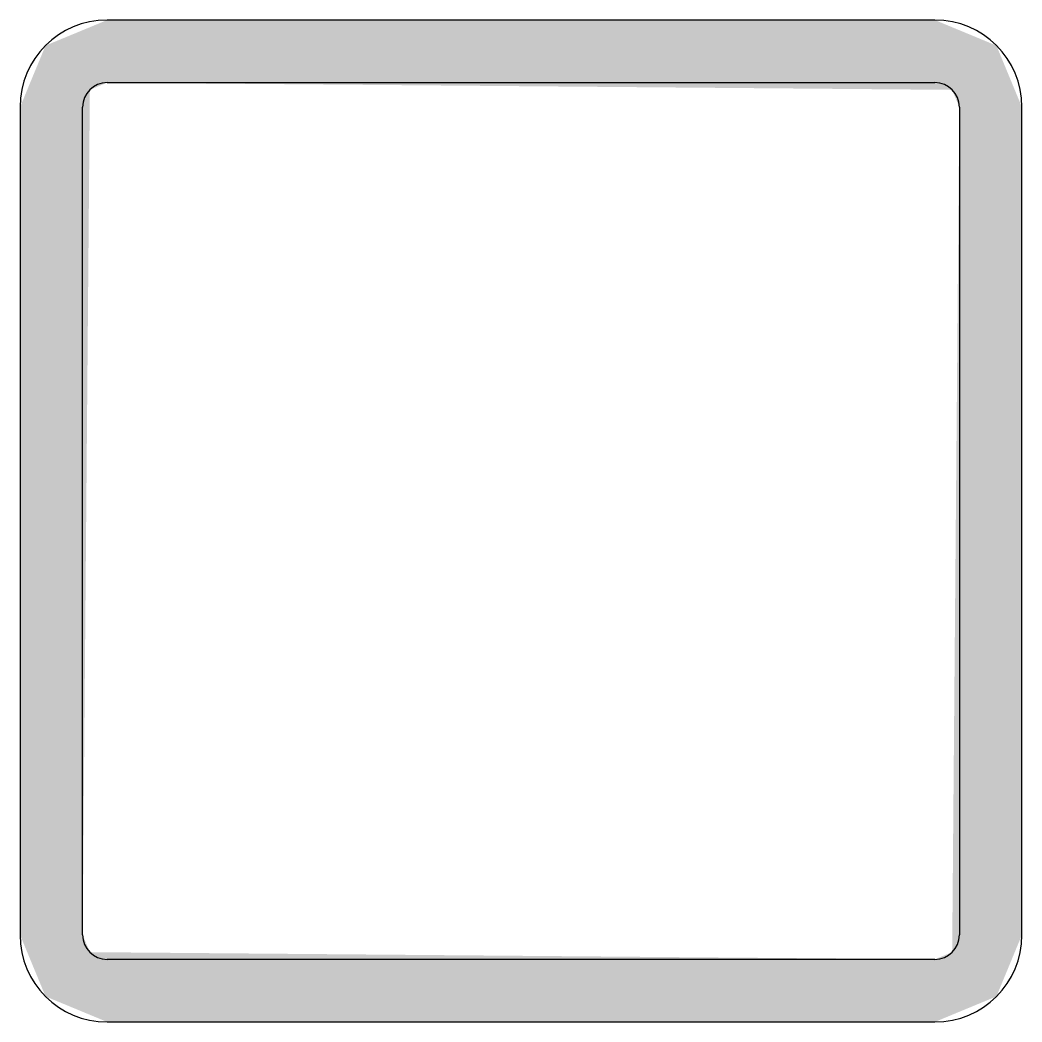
# Model space of a CAD drawing. Header units: inches. Extents: x -3803 to -1421, y -3454 to -210.
# Drawn here: x -3006.9 to -3001.9, y -3243.14 to -3238.14 of the extents above; entities that cross this region are included whole.
import ezdxf

# ---------------------------------------------------------------- set-up
doc = ezdxf.new("R2010")
doc.units = ezdxf.units.IN
doc.header["$MEASUREMENT"] = 0
doc.layers.add('S-COLS', color=52, linetype='Continuous', lineweight=13)

# ---------------------------------------------------------------- blocks, each defined once
blk = doc.blocks.new('15830016-STRUCT_MARTINEZ-MOORE_CENTRAL_v2018_rvt-1-DIMENSION PLAN - LEVEL 2 _579_ - 2__ - CAD')
at = {"layer": 'S-COLS', "lineweight": 5}
h = blk.add_hatch(color=50, dxfattribs=at)
h.paths.add_polyline_path([(-3002.3305, -3243.1407), (-3002.0229, -3243.0133), (-3001.8955, -3242.7057), (-3001.8955, -3238.5757), (-3002.0229, -3238.2681), (-3002.3305, -3238.1407), (-3006.4605, -3238.1407), (-3006.7681, -3238.2681), (-3006.8955, -3238.5757), (-3006.8955, -3242.7057), (-3006.7681, -3243.0133), (-3006.4605, -3243.1407)], flags=0)
h.paths.add_polyline_path([(-3002.3305, -3242.8282), (-3006.5471, -3242.7923), (-3006.583, -3242.7057), (-3006.5471, -3238.4891), (-3006.4605, -3238.4532), (-3002.2438, -3238.4891), (-3002.208, -3238.5757), (-3002.2438, -3242.7923)], flags=0)
at = {"layer": 'S-COLS', "color": 253, "lineweight": 25}
for p, q in [((-3002.3305, -3238.1407), (-3006.4605, -3238.1407)), ((-3006.4605, -3238.4532), (-3002.3305, -3238.4532)), ((-3006.8955, -3238.5757), (-3006.8955, -3242.7057)), ((-3006.583, -3242.7057), (-3006.583, -3238.5757)), ((-3002.208, -3238.5757), (-3002.208, -3242.7057)), ((-3001.8955, -3242.7057), (-3001.8955, -3238.5757)), ((-3002.3305, -3242.8282), (-3006.4605, -3242.8282)), ((-3006.4605, -3243.1407), (-3002.3305, -3243.1407))]:
    blk.add_line(p, q, dxfattribs=at)
for centre, radius, start, end in [((-3006.4605, -3238.5757), 0.435, 90, 180), ((-3002.3305, -3238.5757), 0.435, 0, 90), ((-3006.4605, -3238.5757), 0.1225, 90, 180), ((-3002.3305, -3238.5757), 0.1225, 0, 90), ((-3006.4605, -3242.7057), 0.435, 180, 270), ((-3006.4605, -3242.7057), 0.1225, 180, 270), ((-3002.3305, -3242.7057), 0.435, 270, 0), ((-3002.3305, -3242.7057), 0.1225, 270, 0)]:
    blk.add_arc(centre, radius, start, end, dxfattribs=at)

msp = doc.modelspace()

# ---------------------------------------------------------------- block references
at = {"lineweight": 5}
msp.add_blockref('15830016-STRUCT_MARTINEZ-MOORE_CENTRAL_v2018_rvt-1-DIMENSION PLAN - LEVEL 2 _579_ - 2__ - CAD', (0, 0), dxfattribs=at)

doc.saveas('drawing.dxf')
